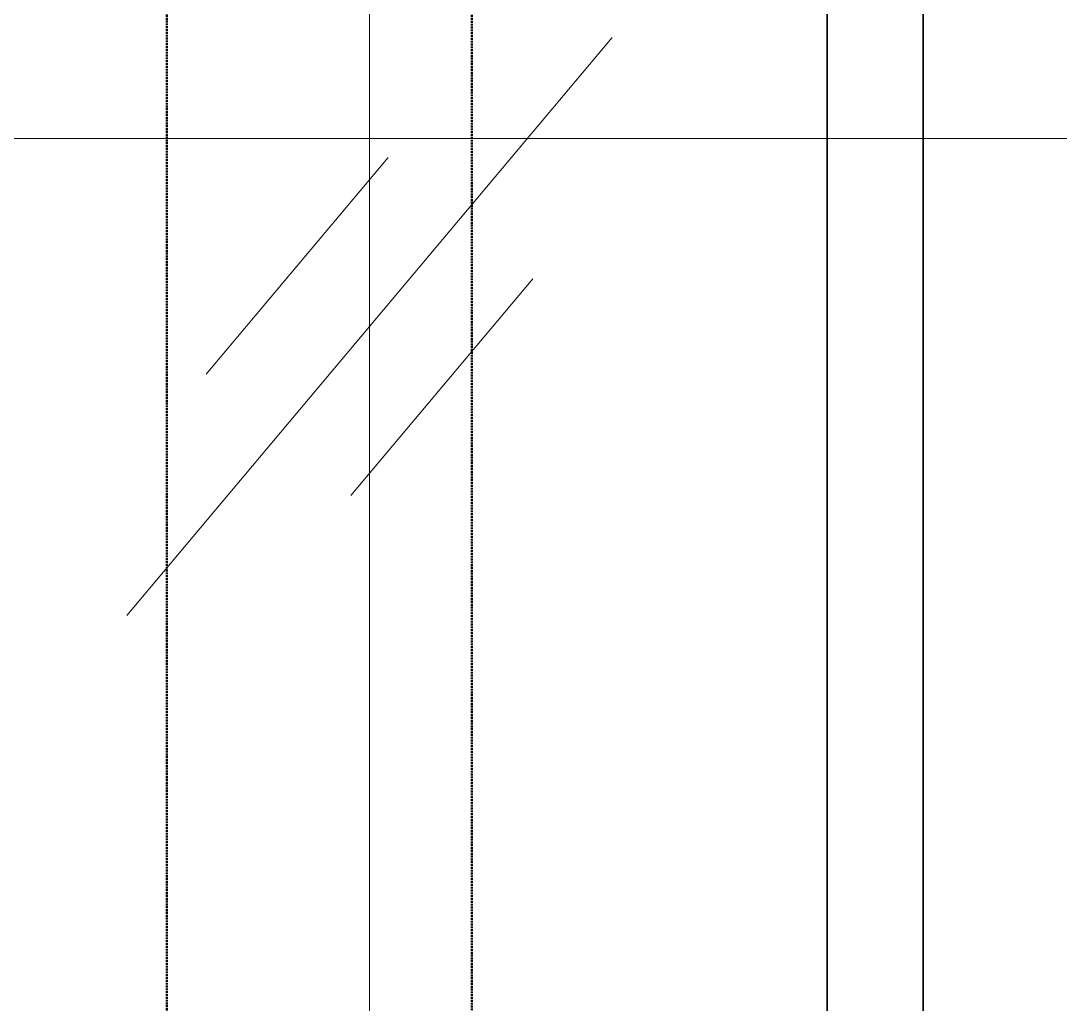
# Model space of a CAD drawing. Header units: millimetres. Extents: x -153298 to 620751, y -313239 to 250031.
# Drawn here: x 76835 to 77936, y -223523 to -222480 of the extents above; entities that cross this region are included whole.
import ezdxf

# ---------------------------------------------------------------- set-up
doc = ezdxf.new("R2010")
doc.units = ezdxf.units.MM
doc.linetypes.add('DPA_Hidden 50', pattern=[3, 2, -1])
for name, color, linetype, lineweight in [('A-ANNO-NOTE', 7, 'Continuous', 35), ('A-ANNO-SYMB', 7, 'Continuous', 9), ('A-DETL-GENF', 7, 'Continuous', 35), ('A-GLAZ-CURT', 7, 'Continuous', 9), ('E-LITE-EQPM', 7, 'Continuous', 35), ('G-ANNO-TEXT', 7, 'Continuous', 9)]:
    doc.layers.add(name, color=color, linetype=linetype, lineweight=lineweight)

# ---------------------------------------------------------------- blocks, each defined once
blk = doc.blocks.new('System Panel - Entrance Glazed 12mm-14851401-2150-01 ENTRANCE 1 ELEVATION 4')
at = {"layer": 'A-GLAZ-CURT', "color": 7}
for p, q in [((9852, 102750), (9852, 105550)), ((9852, 105550), (9852, 102750))]:
    blk.add_line(p, q, dxfattribs=at)
blk = doc.blocks.new('System Panel - Entrance Glazed 12mm-14851402-2150-01 ENTRANCE 1 ELEVATION 4')
at = {"layer": 'A-GLAZ-CURT', "color": 7}
for p, q in [((9852, 105550), (9852, 102750)), ((9852, 102750), (9852, 105550))]:
    blk.add_line(p, q, dxfattribs=at)
blk = doc.blocks.new('ACM_L14 - LED Street Light Luminaire with Wide Light - PRA4-CB-8-17314108-2150-01 ENTRANCE 1 ELEVATION 4')
at = {"layer": 'E-LITE-EQPM', "color": 7}
for p, q in [((10337, 113450), (10337, 102750)), ((10438.6, 102750), (10438.6, 113450))]:
    blk.add_line(p, q, dxfattribs=at)
blk = doc.blocks.new('DPA_AN_Callout - DPA_AN_Callout-15536900-2150-01 ENTRANCE 1 ELEVATION 4')
at = {"layer": 'A-DETL-GENF', "color": 7, "linetype": 'DPA_Hidden 50', "lineweight": 50}
blk.add_line((9637.1, 105637.3), (9637.1, 102744.8), dxfattribs=at)
blk = doc.blocks.new('Mirror Symbol - Mirror-R-11567825-2150-01 ENTRANCE 1 ELEVATION 4')
at = {"layer": 'A-ANNO-NOTE', "color": 7, "lineweight": 9}
for p, q in [((10588.9, 104784.6), (11103.2, 105397.5)), ((10673, 105040.4), (10865.9, 105270.2)), ((11019.1, 105141.7), (10826.2, 104911.9))]:
    blk.add_line(p, q, dxfattribs=at)

msp = doc.modelspace()

# ---------------------------------------------------------------- linework, layer by layer
at = {"layer": 'A-ANNO-SYMB', "color": 7, "linetype": 'DPA_Hidden 50', "lineweight": 50}
msp.add_line((77312.8888, -219291.1757), (77312.8888, -226445.8739), dxfattribs=at)
at = {"layer": 'G-ANNO-TEXT', "color": 7}
msp.add_line((81416.3882, -222604.937), (72060.4113, -222604.937), dxfattribs=at)

# ---------------------------------------------------------------- block references
at = {"layer": 'A-ANNO-NOTE', "color": 7, "lineweight": 25}
msp.add_blockref('Mirror Symbol - Mirror-R-11567825-2150-01 ENTRANCE 1 ELEVATION 4', (66358.6026, -327895.1981), dxfattribs=at)
at = {"layer": 'A-DETL-GENF', "color": 7}
msp.add_blockref('DPA_AN_Callout - DPA_AN_Callout-15536900-2150-01 ENTRANCE 1 ELEVATION 4', (67352.626, -327895.1981), dxfattribs=at)
at = {"layer": 'A-GLAZ-CURT', "color": 7}
for name in ['System Panel - Entrance Glazed 12mm-14851402-2150-01 ENTRANCE 1 ELEVATION 4', 'System Panel - Entrance Glazed 12mm-14851401-2150-01 ENTRANCE 1 ELEVATION 4']:
    msp.add_blockref(name, (67352.626, -327895.1981), dxfattribs=at)
at = {"layer": 'E-LITE-EQPM', "color": 7}
msp.add_blockref('ACM_L14 - LED Street Light Luminaire with Wide Light - PRA4-CB-8-17314108-2150-01 ENTRANCE 1 ELEVATION 4', (67352.626, -327895.1981), dxfattribs=at)

doc.saveas('drawing.dxf')
